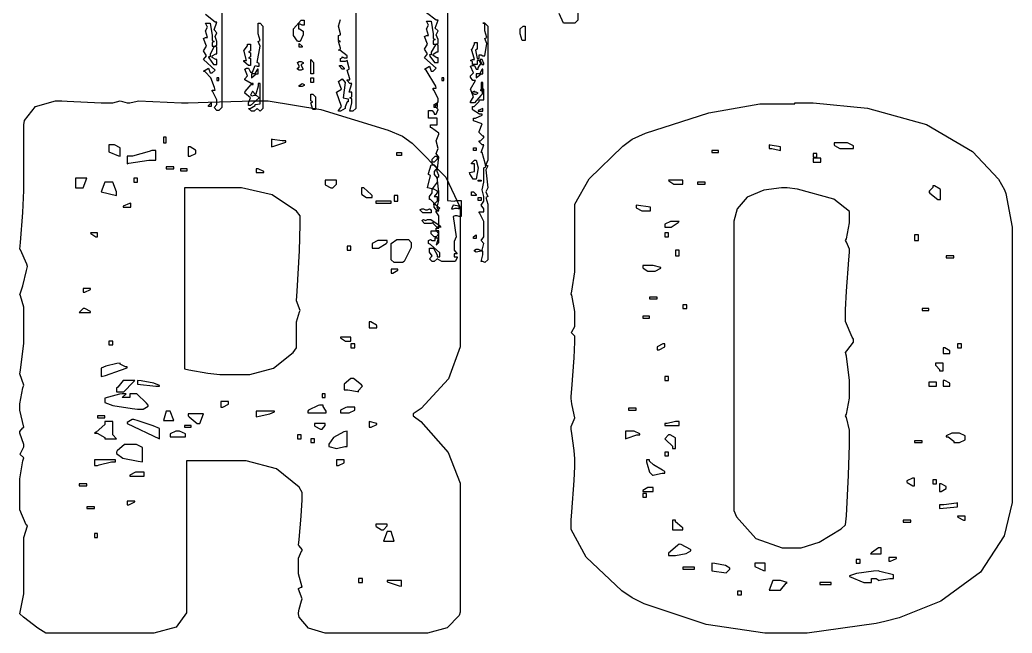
# Model space of a CAD drawing. Extents: x 97 to 264, y 28 to 329.
# Drawn here: x 182.91 to 219.5, y 159.31 to 181.91 of the extents above; entities that cross this region are included whole.
import ezdxf

# ---------------------------------------------------------------- set-up
doc = ezdxf.new("R2010")
doc.units = 0
doc.header["$MEASUREMENT"] = 0

msp = doc.modelspace()

# ---------------------------------------------------------------- linework, layer by layer
at = {"color": 32}
for points in [[(190.36, 186.267), (190.36, 178.682), (190.253, 178.576), (190.183, 178.576), (190.077, 178.682), (190.183, 178.788), (190.183, 178.858), (190.183, 178.965), (190.033, 179.255), (190.007, 179.281), (190.007, 179.317), (190.111, 179.317), (190.094, 179.415), (189.953, 179.776), (189.741, 179.997), (189.688, 180.023), (189.865, 180.129), (189.935, 179.953), (190.007, 179.953), (190.111, 180.057), (189.688, 180.446), (189.794, 180.586), (189.688, 180.763), (189.794, 180.939), (189.688, 181.222), (189.758, 181.258), (189.83, 181.258), (189.758, 181.504), (189.83, 181.645), (189.758, 181.787), (189.935, 181.787), (190.007, 181.328), (190.007, 181.151), (190.077, 181.115), (190.007, 181.081), (190.007, 180.939), (190.111, 180.939), (190.085, 180.923), (189.935, 180.645), (189.935, 180.552), (189.865, 180.552), (189.881, 180.508), (190.053, 180.269), (190.111, 180.269), (190.183, 180.269), (190.183, 180.446), (190.139, 180.446), (190.007, 180.526), (190.007, 180.552), (190.007, 180.58), (190.139, 180.658), (190.183, 180.658), (190.183, 180.905), (190.111, 180.939), (190.183, 180.975), (190.183, 181.115), (190.111, 181.292), (190.183, 181.434), (190.077, 181.54), (190.183, 181.821), (190.111, 181.821), (189.758, 182.104)], [(198.684, 186.16), (198.684, 175.26), (198.931, 175.224), (199.003, 175.26), (199.179, 175.26), (199.179, 174.661), (199.107, 174.661), (199.037, 174.695), (198.967, 174.695), (198.896, 174.661), (199.003, 173.919), (198.931, 173.743), (198.931, 173.426), (199.037, 173.284), (198.931, 173.284), (198.931, 173.178), (199.037, 173.178), (199.037, 173.144), (198.967, 173.002), (198.473, 173.002), (198.297, 173.108), (198.191, 173.002), (198.121, 173.002), (198.015, 173.108), (198.121, 173.214), (198.015, 173.354), (198.015, 173.496), (198.121, 173.496), (198.165, 173.496), (198.297, 173.258), (198.297, 173.178), (198.402, 173.178), (198.402, 173.214), (198.402, 173.33), (198.049, 173.638), (197.979, 173.673), (197.979, 173.779), (198.049, 173.813), (198.121, 173.779), (198.225, 173.779), (198.225, 173.883), (198.331, 173.883), (198.331, 173.849), (198.261, 173.603), (198.367, 173.707), (198.367, 174.132), (198.261, 174.132), (198.261, 174.236), (198.367, 174.236), (198.367, 174.695), (198.261, 174.837), (198.261, 174.872), (198.367, 174.872), (198.297, 175.014), (198.367, 175.26), (198.367, 175.577), (198.297, 176.106), (198.367, 176.142), (198.367, 176.177), (198.297, 176.319), (198.367, 176.848), (198.261, 176.988), (198.331, 177.165), (198.261, 177.447), (198.367, 177.694), (198.357, 177.73), (198.093, 177.932), (198.049, 177.94), (198.049, 178.047), (198.297, 178.047), (198.297, 178.293), (197.979, 178.293), (197.979, 178.576), (198.085, 178.576), (198.111, 178.576), (198.191, 178.471), (198.191, 178.435), (198.261, 178.435), (198.331, 178.612), (198.225, 178.718), (198.331, 178.894), (198.331, 179.009), (198.181, 179.325), (198.155, 179.352), (198.155, 179.388), (198.261, 179.388), (198.252, 179.468), (197.899, 180.058), (197.838, 180.093), (198.015, 180.199), (198.085, 180.023), (198.155, 180.023), (198.261, 180.129), (197.838, 180.516), (197.944, 180.658), (197.838, 180.835), (197.944, 181.011), (197.838, 181.292), (197.908, 181.328), (197.979, 181.328), (197.908, 181.574), (197.979, 181.717), (197.908, 181.857), (198.085, 181.857), (198.155, 181.398), (198.155, 181.222), (198.225, 181.187), (198.155, 181.151), (198.155, 181.011), (198.261, 181.011), (198.234, 180.993), (198.085, 180.716), (198.085, 180.622), (198.015, 180.622), (198.031, 180.578), (198.203, 180.34), (198.261, 180.34), (198.331, 180.34), (198.331, 180.516), (198.287, 180.516), (198.155, 180.596), (198.155, 180.622), (198.155, 180.65), (198.287, 180.728), (198.331, 180.728), (198.331, 180.975), (198.261, 181.011), (198.331, 181.045), (198.331, 181.187), (198.261, 181.364), (198.331, 181.504), (198.225, 181.61), (198.331, 181.893), (198.261, 181.893), (197.908, 182.174)], [(203.483, 183.867), (203.483, 181.893), (203.376, 181.787), (203.024, 181.787), (202.962, 181.787), (202.794, 182.14)], [(195.298, 183.162), (195.298, 178.646), (195.192, 178.542), (195.086, 178.542), (195.156, 178.858), (195.156, 178.999), (195.086, 179.035), (195.156, 179.071), (195.156, 179.247), (195.05, 179.247), (195.156, 179.564), (195.086, 179.564), (194.98, 179.67), (194.98, 179.704), (195.086, 179.704), (195.086, 179.74), (194.98, 180.057), (195.05, 180.093), (195.05, 180.129), (194.98, 180.41), (194.91, 180.376), (194.733, 180.376), (194.733, 180.482), (194.804, 180.516), (194.804, 180.552), (194.874, 180.516), (194.98, 180.516), (194.98, 180.588), (194.715, 180.79), (194.663, 180.799), (194.733, 180.835), (194.733, 180.869), (194.663, 181.115), (194.733, 181.115), (194.663, 181.151), (194.663, 181.328), (194.733, 181.364), (194.733, 181.398), (194.663, 181.681), (194.733, 181.927)]]:
    msp.add_lwpolyline(points, dxfattribs=at)
for points in [[(193.286, 181.893), (193.392, 181.893), (193.392, 181.717), (193.322, 181.717), (193.252, 181.751), (193.182, 181.751), (193.182, 181.574), (193.226, 181.574), (193.358, 181.496), (193.358, 181.468), (193.358, 181.364), (193.252, 181.115), (193.182, 181.115), (193.154, 181.125), (193.005, 181.331), (193.005, 181.398), (193.005, 181.574), (193.286, 181.893)], [(191.699, 181.787), (191.771, 181.787), (191.875, 181.681), (191.875, 178.646), (191.771, 178.542), (191.665, 178.646), (191.558, 178.542), (191.452, 178.542), (191.346, 178.646), (191.408, 178.646), (191.594, 178.754), (191.594, 178.788), (191.771, 178.822), (191.771, 179.564), (191.699, 179.564), (191.699, 179.468), (191.62, 179.175), (191.594, 179.175), (191.488, 179.281), (191.418, 179.141), (191.488, 179.105), (191.558, 179.141), (191.629, 179.141), (191.735, 179.035), (191.418, 178.752), (191.346, 178.752), (191.346, 178.858), (191.418, 179.035), (191.206, 179.211), (191.222, 179.265), (191.447, 179.528), (191.522, 179.528), (191.522, 179.564), (191.443, 179.564), (191.206, 179.696), (191.206, 179.74), (191.312, 179.846), (191.206, 180.093), (191.276, 180.129), (191.346, 180.129), (191.418, 179.987), (191.488, 179.987), (191.594, 180.233), (191.665, 180.199), (191.735, 180.199), (191.735, 180.305), (191.665, 180.34), (191.771, 180.939), (191.699, 181.115), (191.771, 181.151), (191.699, 181.398), (191.699, 181.787)], [(199.989, 181.787), (200.061, 181.787), (200.165, 181.681), (200.165, 176.742), (200.095, 176.565), (200.165, 176.529), (200.095, 176.389), (200.165, 175.719), (200.095, 175.577), (200.165, 175.401), (200.095, 175.367), (200.165, 175.118), (200.165, 173.073), (200.061, 172.967), (199.989, 173.002), (199.919, 173.002), (199.989, 173.25), (199.989, 173.39), (199.919, 173.39), (199.742, 173.354), (199.672, 173.39), (199.672, 173.426), (199.742, 173.46), (199.813, 173.46), (199.885, 173.426), (199.955, 173.426), (200.025, 173.673), (199.919, 173.779), (200.025, 173.919), (200.025, 174.378), (200.025, 174.485), (199.875, 174.775), (199.849, 174.801), (199.849, 174.837), (200.025, 174.837), (200.025, 174.942), (199.919, 175.084), (200.025, 175.224), (200.025, 175.401), (199.955, 175.647), (200.025, 175.93), (200.025, 176.459), (200.095, 176.495), (200.086, 176.583), (199.96, 177.024), (199.919, 177.024), (200.025, 177.307), (199.955, 177.307), (199.849, 177.411), (199.849, 177.447), (199.893, 177.447), (200.025, 177.58), (200.025, 177.624), (199.981, 177.624), (199.849, 177.756), (199.849, 177.8), (199.955, 178.083), (199.636, 178.189), (199.636, 178.293), (199.715, 178.293), (199.955, 178.401), (199.955, 178.435), (199.867, 178.435), (199.628, 178.586), (199.602, 178.612), (199.602, 178.718), (199.663, 178.718), (199.849, 178.904), (199.849, 178.965), (200.025, 178.965), (200.025, 179.352), (199.955, 179.317), (199.885, 179.317), (199.955, 179.281), (199.955, 179.175), (199.911, 179.123), (199.679, 178.858), (199.602, 178.858), (199.532, 178.858), (199.532, 178.894), (199.636, 179.071), (199.532, 179.352), (199.708, 179.67), (199.636, 179.67), (199.61, 179.67), (199.532, 179.802), (199.532, 179.846), (199.636, 179.953), (199.532, 180.199), (199.602, 180.233), (199.672, 180.233), (199.742, 180.093), (199.813, 180.093), (199.813, 180.137), (199.891, 180.269), (199.919, 180.269), (199.849, 180.41), (199.778, 180.41), (199.778, 180.269), (199.602, 180.269), (199.602, 180.376), (199.532, 180.41), (199.602, 180.446), (199.672, 180.446), (199.566, 180.835), (199.592, 180.835), (199.672, 181.021), (199.672, 181.081), (199.778, 181.081), (199.778, 180.835), (199.708, 180.799), (199.778, 180.482), (199.849, 180.482), (199.849, 180.622), (199.919, 180.622), (199.989, 180.586), (200.061, 180.586), (200.131, 181.045), (200.061, 181.222), (200.131, 181.258), (200.061, 181.504), (200.061, 181.787), (199.989, 181.787)], [(201.472, 181.681), (201.542, 181.681), (201.542, 181.151), (201.436, 181.151), (201.366, 181.398), (201.366, 181.574), (201.472, 181.681)], [(191.312, 181.011), (191.418, 181.011), (191.418, 180.763), (191.346, 180.728), (191.418, 180.692), (191.418, 180.552), (191.346, 180.516), (191.418, 180.482), (191.418, 180.233), (191.346, 180.233), (191.17, 180.376), (191.17, 180.41), (191.276, 180.41), (191.17, 180.799), (191.185, 180.794), (191.312, 180.957), (191.312, 181.011)], [(193.216, 181.045), (193.322, 180.939), (193.322, 180.905), (193.216, 180.905), (193.216, 181.045)], [(193.286, 180.376), (193.358, 180.34), (193.358, 180.305), (193.286, 180.269), (193.286, 180.233), (193.358, 180.093), (193.286, 180.057), (193.216, 180.057), (193.146, 180.093), (193.146, 180.129), (193.216, 180.163), (193.216, 180.199), (193.146, 180.34), (193.216, 180.376), (193.286, 180.376)], [(193.639, 180.446), (193.745, 180.34), (193.745, 179.917), (193.639, 179.917), (193.639, 180.446)], [(199.885, 180.446), (199.885, 180.41), (199.955, 180.269), (200.025, 180.269), (200.025, 180.305), (199.955, 180.446), (199.885, 180.446)], [(191.452, 179.917), (191.452, 179.776), (191.629, 179.917), (191.699, 179.917), (191.699, 180.093), (191.673, 180.093), (191.594, 179.961), (191.594, 179.917), (191.452, 179.917)], [(194.697, 180.233), (194.769, 180.233), (194.874, 180.129), (194.874, 180.093), (194.804, 180.093), (194.697, 180.199), (194.697, 180.233)], [(199.742, 179.917), (199.742, 179.776), (199.919, 179.917), (199.989, 179.917), (199.989, 180.093), (199.963, 180.093), (199.885, 179.961), (199.885, 179.917), (199.742, 179.917)], [(190.183, 179.67), (190.253, 179.67), (190.253, 179.776), (190.183, 179.776), (190.183, 179.67)], [(193.639, 179.776), (193.745, 179.776), (193.745, 179.6), (193.639, 179.6), (193.639, 179.776)], [(194.804, 179.74), (194.91, 179.6), (194.84, 179.035), (195.016, 178.999), (195.016, 178.894), (194.988, 178.894), (194.91, 178.708), (194.91, 178.646), (194.733, 178.542), (194.663, 178.542), (194.663, 178.576), (194.769, 178.718), (194.593, 179.247), (194.769, 179.352), (194.663, 179.634), (194.804, 179.74)], [(198.473, 179.67), (198.544, 179.67), (198.544, 179.776), (198.473, 179.776), (198.473, 179.67)], [(193.322, 179.564), (193.392, 179.528), (193.392, 179.494), (193.322, 179.458), (193.216, 179.458), (193.216, 179.494), (193.322, 179.564)], [(199.672, 179.281), (199.602, 179.247), (199.602, 179.211), (199.672, 179.175), (199.742, 179.175), (199.813, 179.211), (199.742, 179.247), (199.672, 179.247), (199.672, 179.281)], [(199.919, 179.317), (199.989, 179.317), (199.989, 179.6), (199.919, 179.6), (199.919, 179.317)], [(193.639, 179.175), (193.711, 179.175), (193.815, 179.071), (193.815, 178.612), (193.711, 178.612), (193.639, 178.858), (193.711, 178.894), (193.639, 178.929), (193.639, 179.175)], [(189.971, 178.858), (189.971, 178.718), (189.865, 178.718), (189.865, 178.752), (189.971, 178.858)], [(198.297, 178.858), (198.297, 178.682), (198.191, 178.682), (198.191, 178.788), (198.297, 178.858)], [(199.813, 178.576), (199.813, 178.542), (199.989, 178.542), (199.989, 178.646), (199.813, 178.576)], [(199.636, 177.201), (199.742, 177.201), (199.742, 177.094), (199.636, 177.094), (199.636, 177.201)], [(196.814, 177.024), (196.99, 177.024), (196.99, 176.918), (196.814, 176.918), (196.814, 177.024)], [(198.225, 176.882), (198.297, 176.882), (198.297, 176.778), (198.191, 176.671), (198.121, 176.671), (198.121, 176.778), (198.225, 176.882)], [(199.672, 176.742), (199.742, 176.742), (199.813, 176.459), (199.742, 176.036), (199.672, 176.036), (199.628, 176.036), (199.504, 176.239), (199.496, 176.283), (199.672, 176.319), (199.672, 176.601), (199.566, 176.601), (199.566, 176.635), (199.672, 176.742)], [(198.085, 176.565), (198.191, 176.565), (198.297, 176.459), (198.191, 176.319), (198.191, 176.213), (198.297, 176.072), (198.297, 175.93), (198.121, 175.683), (198.165, 175.683), (198.297, 175.605), (198.297, 175.577), (198.297, 175.543), (198.191, 175.401), (198.297, 175.401), (198.297, 175.224), (198.191, 175.118), (198.191, 175.162), (198.059, 175.295), (198.015, 175.295), (198.015, 175.401), (198.121, 175.543), (198.121, 175.683), (197.944, 175.719), (198.049, 176.177), (197.979, 176.213), (197.979, 176.248), (198.085, 176.565)], [(199.813, 176), (199.919, 176), (199.919, 175.966), (199.813, 175.966), (199.813, 176)], [(199.566, 175.577), (199.636, 175.577), (199.742, 175.471), (199.742, 175.437), (199.566, 175.437), (199.566, 175.577)], [(199.813, 175.367), (199.919, 175.367), (199.919, 175.26), (199.813, 175.26), (199.813, 175.367)], [(197.802, 174.942), (197.872, 174.908), (197.944, 174.908), (198.015, 174.942), (198.085, 174.908), (198.085, 174.801), (197.768, 174.801), (197.662, 174.908), (197.732, 174.942), (197.802, 174.942)], [(198.155, 175.118), (198.225, 175.118), (198.402, 174.978), (198.297, 174.872), (198.191, 175.014), (198.191, 175.118), (198.155, 175.118)], [(198.896, 175.084), (198.826, 174.942), (198.896, 174.942), (198.967, 174.978), (199.037, 174.978), (199.107, 174.942), (199.107, 175.048), (198.896, 175.084)], [(197.802, 174.555), (197.872, 174.519), (197.944, 174.555), (198.067, 174.555), (198.41, 174.316), (198.438, 174.272), (198.331, 174.272), (198.287, 174.272), (198.155, 174.405), (198.155, 174.449), (198.085, 174.413), (197.838, 174.413), (197.732, 174.519), (197.802, 174.555)], [(196.814, 173.813), (197.239, 173.813), (197.343, 173.707), (197.343, 173.523), (197.079, 173.011), (197.026, 172.967), (196.71, 172.967), (196.603, 173.073), (196.603, 173.673), (196.814, 173.813)], [(198.085, 174.132), (198.261, 174.132), (198.367, 174.026), (198.261, 173.919), (198.191, 173.919), (198.085, 174.026), (198.085, 174.132)], [(199.742, 173.99), (199.742, 173.849), (199.636, 173.849), (199.636, 173.919), (199.742, 173.99)]]:
    msp.add_lwpolyline(points, close=True, dxfattribs=at)
at = {"color": 7}
for points in [[(184.467, 178.929), (184.661, 178.92), (185.918, 178.858), (186.337, 178.858), (186.619, 178.929), (186.866, 178.858), (186.971, 178.858), (187.235, 178.92), (187.289, 178.929), (188.877, 178.858), (189.121, 178.858), (189.855, 178.882), (191.109, 178.92), (191.418, 178.929), (192.066, 178.929), (194.01, 178.608), (196.488, 177.844), (197.026, 177.624), (197.379, 177.369), (198.614, 176.112), (199.143, 174.997), (199.143, 174.625), (199.143, 170.251), (199.143, 169.861), (198.714, 168.69), (197.706, 167.587), (197.415, 167.393), (197.415, 167.323), (197.696, 167.112), (198.702, 165.974), (199.143, 164.842), (199.143, 164.465), (199.143, 160.091), (199.107, 159.959), (198.67, 159.505), (197.939, 159.315), (197.696, 159.315), (194.381, 159.315), (194.174, 159.315), (193.555, 159.497), (193.208, 159.906), (193.182, 160.021), (193.182, 160.065), (193.212, 160.197), (193.295, 160.506), (193.322, 160.584), (193.182, 160.937), (193.182, 160.955), (193.286, 161.007), (193.322, 161.007), (193.182, 161.502), (193.182, 161.995), (193.182, 162.083), (193.295, 162.331), (193.322, 162.348), (193.322, 162.402), (193.208, 162.534), (193.182, 162.56), (193.208, 162.764), (193.29, 163.628), (193.322, 164.23), (193.322, 164.43), (193.322, 164.501), (193.207, 164.695), (192.382, 165.374), (191.262, 165.665), (190.889, 165.665), (189.053, 165.665), (189.053, 160.231), (189.053, 160.058), (188.682, 159.536), (187.849, 159.315), (187.572, 159.315), (183.974, 159.315), (183.874, 159.315), (183.577, 159.497), (183.048, 159.906), (182.915, 160.021), (183.056, 160.76), (183.056, 162.843), (183.198, 163.266), (183.154, 163.31), (182.915, 163.86), (182.915, 164.042), (182.915, 164.747), (182.915, 165.004), (183.03, 165.665), (183.056, 165.77), (182.915, 165.912), (182.941, 165.93), (183.056, 166.182), (183.056, 166.265), (182.915, 166.688), (182.915, 166.741), (183.03, 166.882), (183.056, 166.9), (182.915, 167.533), (182.915, 167.764), (183.03, 168.355), (183.056, 168.451), (182.915, 168.874), (182.941, 169.007), (183.056, 169.993), (183.056, 170.321), (183.056, 171.167), (183.056, 171.327), (182.941, 171.742), (182.915, 171.803), (182.932, 171.821), (183.03, 172.116), (183.162, 172.677), (183.198, 172.825), (183.17, 172.905), (182.941, 173.434), (182.915, 173.46), (182.941, 173.708), (183.024, 174.811), (183.056, 175.625), (183.056, 175.896), (183.056, 178.047), (183.082, 178.197), (183.497, 178.714), (184.224, 178.929), (184.467, 178.929)], [(211.49, 178.858), (212.157, 178.858), (214.159, 178.66), (216.345, 178.06), (218.033, 177.058), (218.99, 176.04), (219.215, 175.647), (219.26, 175.515), (219.498, 174.267), (219.498, 173.849), (219.498, 164.535), (219.498, 164.127), (219.206, 162.903), (218.33, 161.556), (216.863, 160.499), (215.334, 159.875), (214.806, 159.738), (214.479, 159.668), (211.945, 159.315), (211.102, 159.315), (210.38, 159.315), (208.218, 159.638), (205.934, 160.4), (205.493, 160.62), (205.113, 160.876), (203.795, 162.115), (203.236, 163.136), (203.236, 163.477), (203.262, 163.785), (203.345, 164.937), (203.376, 165.457), (203.376, 165.629), (203.376, 165.734), (203.345, 166.044), (203.262, 166.67), (203.236, 166.828), (203.236, 166.934), (203.349, 167.191), (203.376, 167.253), (203.349, 167.358), (203.266, 167.76), (203.236, 167.962), (203.236, 168.028), (203.262, 168.321), (203.345, 169.458), (203.376, 170.053), (203.376, 170.251), (203.236, 170.392), (203.262, 170.41), (203.376, 170.608), (203.376, 170.674), (203.376, 170.957), (203.376, 171.169), (203.262, 171.768), (203.236, 171.803), (203.262, 171.909), (203.376, 172.624), (203.376, 172.861), (203.376, 174.801), (203.376, 175.116), (203.906, 176.054), (205.14, 177.253), (205.493, 177.517), (205.986, 177.73), (208.315, 178.489), (210.193, 178.822), (210.821, 178.822), (211.49, 178.822), (211.49, 178.858)], [(188.207, 177.377), (188.313, 177.377), (188.313, 177.588), (188.207, 177.588), (188.207, 177.377)], [(192.194, 177.517), (192.194, 177.235), (192.282, 177.253), (192.723, 177.399), (192.723, 177.447), (192.591, 177.447), (192.228, 177.501), (192.194, 177.517)], [(186.196, 177.307), (186.196, 177.094), (186.196, 177.042), (186.548, 176.9), (186.619, 176.882), (186.619, 177.165), (186.619, 177.201), (186.407, 177.307), (186.337, 177.307), (186.196, 177.307)], [(186.866, 176.882), (186.866, 176.601), (186.936, 176.627), (187.676, 176.742), (187.924, 176.742), (187.924, 177.094), (187.784, 177.094), (187.686, 177.06), (187.07, 176.882), (186.866, 176.882)], [(189.125, 177.235), (189.125, 176.882), (189.195, 176.882), (189.406, 176.99), (189.406, 177.024), (189.406, 177.094), (189.396, 177.112), (189.192, 177.235), (189.125, 177.235)], [(208.421, 177.024), (208.668, 177.024), (208.668, 177.094), (208.421, 177.094), (208.421, 177.024)], [(210.538, 177.307), (210.538, 177.165), (210.643, 177.165), (210.907, 177.104), (210.961, 177.094), (210.961, 177.235), (210.961, 177.235), (210.582, 177.289), (210.538, 177.307)], [(212.937, 177.377), (212.937, 177.307), (212.945, 177.28), (213.149, 177.165), (213.218, 177.165), (213.643, 177.165), (213.643, 177.235), (213.643, 177.271), (213.431, 177.377), (213.36, 177.377), (212.937, 177.377)], [(212.16, 176.848), (212.302, 176.848), (212.302, 176.988), (212.16, 176.988), (212.16, 176.848)], [(212.16, 176.671), (212.442, 176.671), (212.442, 176.812), (212.16, 176.812), (212.16, 176.671)], [(188.313, 176.495), (188.313, 176.425), (188.596, 176.425), (188.596, 176.495), (188.313, 176.495)], [(188.842, 176.353), (189.089, 176.353), (189.089, 176.425), (188.842, 176.425), (188.842, 176.353)], [(191.629, 176.425), (191.629, 176.283), (191.911, 176.283), (191.911, 176.319), (191.699, 176.425), (191.629, 176.425)], [(184.962, 176.072), (184.962, 175.719), (185.244, 175.719), (185.385, 176.072), (184.962, 176.072)], [(187.113, 175.93), (187.255, 175.93), (187.255, 176.072), (187.113, 176.072), (187.113, 175.93)], [(194.168, 176), (194.168, 175.86), (194.177, 175.834), (194.382, 175.719), (194.451, 175.719), (194.593, 175.86), (194.593, 176), (194.168, 176)], [(206.834, 176), (206.842, 175.974), (207.02, 175.86), (207.081, 175.86), (207.363, 175.86), (207.363, 176), (206.834, 176)], [(186.054, 175.93), (185.914, 175.577), (186.479, 175.437), (186.479, 175.577), (186.337, 175.93), (186.054, 175.93)], [(188.983, 175.719), (188.983, 169.051), (189.15, 169.017), (189.851, 168.894), (190.285, 168.84), (190.43, 168.84), (191.099, 168.84), (191.39, 168.84), (192.264, 169.083), (192.996, 169.66), (193.11, 169.827), (193.11, 170.638), (193.11, 170.78), (193.225, 171.159), (193.252, 171.203), (193.11, 171.556), (193.136, 171.909), (193.22, 173.404), (193.252, 174.373), (193.252, 174.695), (193.12, 174.863), (192.22, 175.46), (191.088, 175.719), (190.712, 175.719), (188.983, 175.719)], [(195.509, 175.719), (195.509, 175.507), (195.518, 175.481), (195.695, 175.367), (195.756, 175.367), (195.898, 175.367), (195.898, 175.437), (195.87, 175.481), (195.599, 175.719), (195.509, 175.719)], [(207.892, 175.86), (208.175, 175.86), (208.175, 175.93), (207.892, 175.93), (207.892, 175.86)], [(209.233, 174.342), (209.233, 163.829), (209.33, 163.601), (210.052, 162.799), (211.025, 162.454), (211.35, 162.454), (211.49, 162.454), (211.714, 162.454), (212.385, 162.667), (213.192, 163.16), (213.36, 163.3), (213.386, 163.637), (213.469, 165.132), (213.501, 166.247), (213.501, 166.617), (213.501, 166.794), (213.386, 167.262), (213.36, 167.323), (213.386, 167.385), (213.501, 167.973), (213.501, 168.169), (213.501, 168.275), (213.501, 168.62), (213.386, 169.518), (213.36, 169.65), (213.404, 169.712), (213.643, 170.037), (213.643, 170.145), (213.599, 170.225), (213.36, 170.799), (213.36, 170.991), (213.36, 171.221), (213.391, 171.909), (213.473, 173.073), (213.501, 173.354), (213.501, 173.46), (213.386, 173.717), (213.36, 173.779), (213.386, 173.841), (213.501, 174.429), (213.501, 174.625), (213.501, 174.695), (213.501, 174.847), (212.922, 175.3), (211.587, 175.667), (211.208, 175.719), (210.993, 175.719), (210.348, 175.634), (209.731, 175.376), (209.357, 174.946), (209.233, 174.494), (209.233, 174.342)], [(216.57, 175.79), (216.57, 175.737), (216.455, 175.605), (216.429, 175.577), (216.464, 175.525), (216.754, 175.295), (216.852, 175.295), (216.852, 175.647), (216.843, 175.675), (216.637, 175.79), (216.57, 175.79)], [(196.71, 175.224), (196.85, 175.224), (196.85, 175.437), (196.71, 175.437), (196.71, 175.224)], [(186.726, 175.014), (187.008, 175.014), (187.008, 175.154), (186.954, 175.146), (186.726, 175.047), (186.726, 175.014)], [(196.038, 175.154), (196.603, 175.154), (196.603, 175.224), (196.038, 175.224), (196.038, 175.154)], [(205.633, 175.084), (205.633, 175.014), (205.642, 174.987), (205.847, 174.872), (205.916, 174.872), (206.163, 174.872), (206.163, 175.014), (205.633, 175.084)], [(206.692, 174.342), (206.692, 174.272), (206.834, 174.272), (206.93, 174.272), (207.185, 174.45), (207.221, 174.485), (206.974, 174.485), (206.903, 174.485), (206.692, 174.378), (206.692, 174.342)], [(185.525, 174.06), (185.534, 174.034), (185.713, 173.919), (185.773, 173.919), (185.773, 174.06), (185.525, 174.06)], [(195.898, 173.637), (195.898, 173.496), (196.038, 173.496), (196.143, 173.496), (196.426, 173.673), (196.461, 173.707), (196.461, 173.779), (196.18, 173.779), (196.108, 173.779), (195.898, 173.673), (195.898, 173.637)], [(206.692, 173.919), (206.834, 173.919), (206.834, 174.06), (206.692, 174.06), (206.692, 173.919)], [(215.9, 173.779), (216.04, 173.779), (216.04, 173.99), (215.9, 173.99), (215.9, 173.779)], [(194.98, 173.426), (195.122, 173.426), (195.122, 173.567), (194.98, 173.567), (194.98, 173.426)], [(207.081, 173.214), (207.221, 173.214), (207.221, 173.426), (207.081, 173.426), (207.081, 173.214)], [(217.065, 173.144), (217.347, 173.144), (217.347, 173.214), (217.065, 173.214), (217.065, 173.144)], [(196.603, 172.721), (196.603, 172.579), (196.664, 172.579), (196.85, 172.686), (196.85, 172.721), (196.603, 172.721)], [(205.882, 172.861), (205.882, 172.791), (205.89, 172.765), (206.068, 172.649), (206.128, 172.649), (206.269, 172.649), (206.339, 172.649), (206.551, 172.756), (206.551, 172.791), (206.269, 172.861), (205.882, 172.861)], [(185.244, 172.015), (185.244, 171.873), (185.315, 171.873), (185.525, 171.981), (185.525, 172.015), (185.244, 172.015)], [(206.128, 171.626), (206.411, 171.626), (206.411, 171.697), (206.128, 171.697), (206.128, 171.626)], [(185.244, 171.274), (185.102, 171.133), (185.525, 171.133), (185.525, 171.169), (185.315, 171.274), (185.244, 171.274)], [(207.363, 171.274), (207.504, 171.274), (207.504, 171.414), (207.363, 171.414), (207.363, 171.274)], [(216.183, 171.203), (216.429, 171.203), (216.429, 171.274), (216.183, 171.274), (216.183, 171.203)], [(205.882, 170.921), (206.128, 170.921), (206.128, 170.991), (205.882, 170.991), (205.882, 170.921)], [(195.792, 170.78), (195.792, 170.568), (196.074, 170.568), (196.074, 170.638), (196.064, 170.656), (195.859, 170.78), (195.792, 170.78)], [(194.733, 170.215), (194.741, 170.189), (194.919, 170.075), (194.98, 170.075), (195.122, 170.075), (195.122, 170.215), (194.733, 170.215)], [(186.196, 169.933), (186.337, 169.933), (186.337, 170.075), (186.196, 170.075), (186.196, 169.933)], [(195.122, 169.827), (195.263, 169.827), (195.263, 169.969), (195.122, 169.969), (195.122, 169.827)], [(206.411, 169.827), (206.411, 169.756), (206.481, 169.756), (206.692, 169.864), (206.692, 169.898), (206.692, 169.969), (206.622, 169.969), (206.411, 169.863), (206.411, 169.827)], [(216.958, 169.827), (216.958, 169.616), (217.205, 169.616), (217.205, 169.686), (217.205, 169.722), (217.019, 169.827), (216.958, 169.827)], [(217.488, 169.827), (217.628, 169.827), (217.628, 169.969), (217.488, 169.969), (217.488, 169.827)], [(185.914, 169.051), (185.914, 168.768), (186.072, 168.812), (186.628, 168.999), (186.866, 169.091), (186.866, 169.121), (186.804, 169.121), (186.619, 169.229), (186.619, 169.263), (186.495, 169.247), (186.081, 169.157), (185.914, 169.078), (185.914, 169.051)], [(216.676, 169.263), (216.676, 169.193), (216.702, 169.166), (216.818, 169.027), (216.818, 168.981), (216.958, 168.981), (216.958, 169.263), (216.676, 169.263)], [(195.122, 168.698), (194.874, 168.487), (194.874, 168.275), (195.006, 168.275), (195.367, 168.214), (195.403, 168.205), (195.403, 168.258), (195.518, 168.389), (195.545, 168.415), (195.509, 168.46), (195.218, 168.698), (195.122, 168.698)], [(206.692, 168.628), (206.834, 168.628), (206.834, 168.768), (206.692, 168.768), (206.692, 168.628)], [(186.726, 168.628), (186.726, 168.628), (186.523, 168.373), (186.479, 168.345), (186.479, 168.205), (186.619, 168.205), (186.752, 168.205), (187.087, 168.558), (187.149, 168.628), (186.726, 168.628)], [(187.255, 168.628), (187.255, 168.487), (187.924, 168.415), (188.067, 168.415), (188.067, 168.443), (187.858, 168.523), (187.387, 168.611), (187.255, 168.628)], [(216.429, 168.415), (216.712, 168.415), (216.712, 168.558), (216.429, 168.558), (216.429, 168.415)], [(216.958, 168.628), (216.958, 168.415), (217.205, 168.415), (217.205, 168.487), (217.205, 168.523), (217.019, 168.628), (216.958, 168.628)], [(186.054, 167.922), (186.054, 167.852), (186.054, 167.813), (186.349, 167.698), (187.051, 167.587), (187.255, 167.569), (187.395, 167.569), (187.456, 167.569), (187.642, 167.676), (187.642, 167.71), (187.588, 167.782), (187.231, 168.135), (187.113, 168.135), (186.972, 168.135), (186.972, 167.992), (186.69, 167.992), (186.832, 168.135), (186.69, 168.135), (186.583, 168.117), (186.054, 167.972), (186.054, 167.922)], [(194.064, 167.992), (194.168, 167.992), (194.168, 168.135), (194.064, 168.135), (194.064, 167.992)], [(190.324, 167.852), (190.324, 167.64), (190.394, 167.64), (190.606, 167.747), (190.606, 167.782), (190.606, 167.852), (190.324, 167.852)], [(193.535, 167.499), (193.535, 167.429), (194.204, 167.429), (194.204, 167.499), (194.186, 167.527), (194.098, 167.665), (194.098, 167.71), (193.958, 167.71), (193.913, 167.702), (193.561, 167.527), (193.535, 167.499)], [(194.733, 167.499), (194.733, 167.429), (194.98, 167.429), (195.05, 167.429), (195.263, 167.535), (195.263, 167.569), (195.263, 167.64), (194.98, 167.64), (194.936, 167.632), (194.733, 167.532), (194.733, 167.499)], [(205.353, 167.533), (205.633, 167.533), (205.633, 167.605), (205.353, 167.605), (205.353, 167.533)], [(185.773, 167.253), (186.054, 167.253), (186.054, 167.323), (185.773, 167.323), (185.773, 167.253)], [(188.313, 167.499), (188.207, 167.146), (188.596, 167.146), (188.454, 167.499), (188.313, 167.499)], [(189.125, 167.393), (189.125, 167.323), (189.159, 167.279), (189.45, 167.04), (189.548, 167.04), (189.688, 167.393), (189.125, 167.393)], [(191.629, 167.499), (191.629, 167.287), (191.743, 167.305), (192.136, 167.393), (192.3, 167.473), (192.3, 167.499), (191.629, 167.499)], [(186.054, 167.11), (186.054, 167.006), (185.728, 166.723), (185.667, 166.688), (185.764, 166.688), (186.054, 166.529), (186.054, 166.475), (186.479, 166.475), (186.337, 166.617), (186.337, 167.11), (186.054, 167.11)], [(186.866, 167.04), (188.067, 166.475), (188.067, 166.828), (188.067, 166.86), (187.827, 166.952), (187.271, 167.137), (187.113, 167.181), (187.051, 167.181), (186.866, 167.076), (186.866, 167.04)], [(188.983, 166.9), (189.229, 166.9), (189.229, 166.97), (188.983, 166.97), (188.983, 166.9)], [(193.781, 167.04), (193.781, 166.97), (193.789, 166.944), (193.995, 166.828), (194.064, 166.828), (194.168, 166.97), (194.168, 167.04), (193.781, 167.04)], [(195.792, 167.11), (195.792, 166.9), (195.862, 166.9), (196.074, 167.006), (196.074, 167.04), (195.792, 167.11)], [(206.692, 167.04), (206.692, 166.97), (207.221, 166.97), (207.221, 167.11), (207.081, 167.11), (207.036, 167.102), (206.778, 167.04), (206.692, 167.04)], [(188.454, 166.617), (188.454, 166.547), (189.019, 166.547), (189.019, 166.617), (189.019, 166.653), (188.806, 166.758), (188.736, 166.758), (188.664, 166.758), (188.454, 166.653), (188.454, 166.617)], [(193.146, 166.475), (193.286, 166.475), (193.286, 166.617), (193.146, 166.617), (193.146, 166.475)], [(193.639, 166.335), (193.781, 166.335), (193.781, 166.475), (193.639, 166.475), (193.639, 166.335)], [(194.31, 166.194), (194.593, 166.122), (194.637, 166.132), (194.893, 166.194), (194.98, 166.194), (194.98, 166.758), (194.864, 166.732), (194.473, 166.529), (194.31, 166.278), (194.31, 166.194)], [(205.246, 166.758), (205.246, 166.475), (205.299, 166.503), (205.656, 166.617), (205.776, 166.617), (205.776, 166.653), (205.563, 166.758), (205.493, 166.758), (205.246, 166.758)], [(206.834, 166.617), (206.692, 166.475), (206.736, 166.441), (206.974, 166.202), (206.974, 166.122), (207.081, 166.122), (207.081, 166.475), (207.081, 166.511), (206.895, 166.617), (206.834, 166.617)], [(217.065, 166.547), (217.135, 166.547), (217.347, 166.388), (217.347, 166.335), (217.488, 166.335), (217.558, 166.335), (217.77, 166.441), (217.77, 166.475), (217.77, 166.547), (217.77, 166.583), (217.558, 166.688), (217.488, 166.688), (217.347, 166.688), (217.275, 166.688), (217.065, 166.583), (217.065, 166.547)], [(186.479, 165.982), (186.479, 165.928), (186.716, 165.767), (187.271, 165.647), (187.431, 165.629), (187.431, 166.122), (187.431, 166.158), (187.219, 166.265), (187.149, 166.265), (186.866, 166.265), (186.768, 166.265), (186.505, 166.026), (186.479, 165.982)], [(215.9, 166.335), (216.183, 166.335), (216.183, 166.405), (215.9, 166.405), (215.9, 166.335)], [(206.692, 165.842), (206.834, 165.842), (206.834, 165.982), (206.692, 165.982), (206.692, 165.842)], [(185.667, 165.699), (185.667, 165.489), (185.773, 165.489), (185.844, 165.515), (186.293, 165.629), (186.443, 165.629), (186.443, 165.699), (185.667, 165.699)], [(194.593, 165.699), (194.593, 165.489), (194.663, 165.489), (194.874, 165.595), (194.874, 165.629), (194.874, 165.699), (194.593, 165.699)], [(206.022, 165.699), (206.022, 165.629), (206.039, 165.541), (206.131, 165.25), (206.235, 165.136), (206.269, 165.136), (206.313, 165.146), (206.597, 165.206), (206.692, 165.206), (206.692, 165.276), (206.604, 165.32), (206.277, 165.515), (206.128, 165.654), (206.128, 165.699), (206.022, 165.699)], [(186.972, 165.1), (187.501, 165.1), (187.501, 165.24), (187.255, 165.24), (187.183, 165.24), (186.972, 165.136), (186.972, 165.1)], [(215.617, 164.888), (215.626, 164.862), (215.831, 164.747), (215.9, 164.747), (215.9, 165.03), (215.828, 165.03), (215.617, 164.924), (215.617, 164.888)], [(185.102, 164.747), (185.385, 164.747), (185.385, 164.817), (185.102, 164.817), (185.102, 164.747)], [(205.882, 164.535), (206.269, 164.535), (206.269, 164.677), (206.128, 164.677), (206.066, 164.677), (205.882, 164.571), (205.882, 164.535)], [(216.57, 164.817), (216.712, 164.817), (216.712, 164.96), (216.57, 164.96), (216.57, 164.817)], [(216.818, 164.817), (216.818, 164.535), (216.878, 164.535), (217.065, 164.642), (217.065, 164.677), (217.065, 164.713), (216.878, 164.817), (216.818, 164.817)], [(205.882, 164.324), (206.022, 164.324), (206.022, 164.465), (205.882, 164.465), (205.882, 164.324)], [(185.385, 163.901), (185.667, 163.901), (185.667, 163.971), (185.385, 163.971), (185.385, 163.901)], [(186.866, 164.182), (186.866, 164.042), (186.936, 164.042), (187.149, 164.148), (187.149, 164.182), (186.866, 164.182)], [(216.818, 164.042), (216.818, 163.901), (217.488, 163.971), (217.488, 164.112), (217.452, 164.104), (216.976, 164.042), (216.818, 164.042)], [(217.488, 163.619), (217.496, 163.593), (217.701, 163.477), (217.77, 163.477), (217.77, 163.619), (217.488, 163.619)], [(196.038, 163.336), (196.038, 163.266), (196.047, 163.24), (196.252, 163.124), (196.321, 163.124), (196.461, 163.266), (196.461, 163.336), (196.038, 163.336)], [(206.974, 163.477), (206.974, 163.124), (207.363, 163.124), (207.363, 163.196), (207.319, 163.222), (207.081, 163.413), (207.081, 163.477), (206.974, 163.477)], [(215.477, 163.406), (215.76, 163.406), (215.76, 163.477), (215.477, 163.477), (215.477, 163.406)], [(185.667, 162.843), (185.773, 162.843), (185.773, 162.983), (185.667, 162.983), (185.667, 162.843)], [(196.461, 163.054), (196.321, 162.701), (196.71, 162.701), (196.603, 163.054), (196.461, 163.054)], [(207.221, 162.595), (207.159, 162.55), (206.834, 162.267), (206.834, 162.172), (206.974, 162.172), (207.089, 162.181), (207.482, 162.252), (207.646, 162.351), (207.646, 162.384), (207.636, 162.402), (207.292, 162.578), (207.221, 162.595)], [(214.277, 162.242), (214.665, 162.242), (214.665, 162.454), (214.568, 162.454), (214.311, 162.278), (214.277, 162.242)], [(214.948, 162.101), (214.948, 161.961), (215.018, 161.961), (215.23, 162.067), (215.23, 162.101), (214.948, 162.101)], [(207.363, 161.678), (207.786, 161.678), (207.786, 161.749), (207.363, 161.749), (207.363, 161.678)], [(208.421, 161.889), (208.421, 161.608), (208.951, 161.536), (209.091, 161.678), (209.091, 161.712), (208.927, 161.811), (208.536, 161.881), (208.421, 161.889)], [(210.009, 161.889), (210.009, 161.819), (210.009, 161.767), (210.334, 161.626), (210.396, 161.608), (210.396, 161.889), (210.009, 161.889)], [(213.747, 161.889), (213.89, 161.889), (213.89, 162.031), (213.747, 162.031), (213.747, 161.889)], [(213.501, 161.396), (214.03, 161.183), (214.313, 161.183), (214.313, 161.326), (214.453, 161.326), (214.479, 161.326), (214.559, 161.273), (214.559, 161.255), (214.603, 161.265), (214.993, 161.326), (215.124, 161.326), (215.124, 161.466), (215.124, 161.466), (214.62, 161.582), (214.559, 161.608), (214.383, 161.6), (213.765, 161.516), (213.501, 161.426), (213.501, 161.396)], [(195.403, 161.183), (195.545, 161.183), (195.545, 161.326), (195.403, 161.326), (195.403, 161.183)], [(196.461, 161.255), (196.461, 161.203), (196.902, 161.061), (196.99, 161.043), (196.99, 161.255), (196.461, 161.255)], [(210.679, 161.255), (210.538, 160.903), (210.961, 160.903), (210.961, 160.903), (211.164, 161.157), (211.208, 161.183), (210.961, 161.255), (210.679, 161.255)], [(212.408, 161.113), (212.831, 161.113), (212.831, 161.183), (212.408, 161.183), (212.408, 161.113)], [(209.374, 160.726), (209.514, 160.726), (209.514, 160.867), (209.374, 160.867), (209.374, 160.726)]]:
    msp.add_lwpolyline(points, close=True, dxfattribs=at)

doc.saveas('drawing.dxf')
